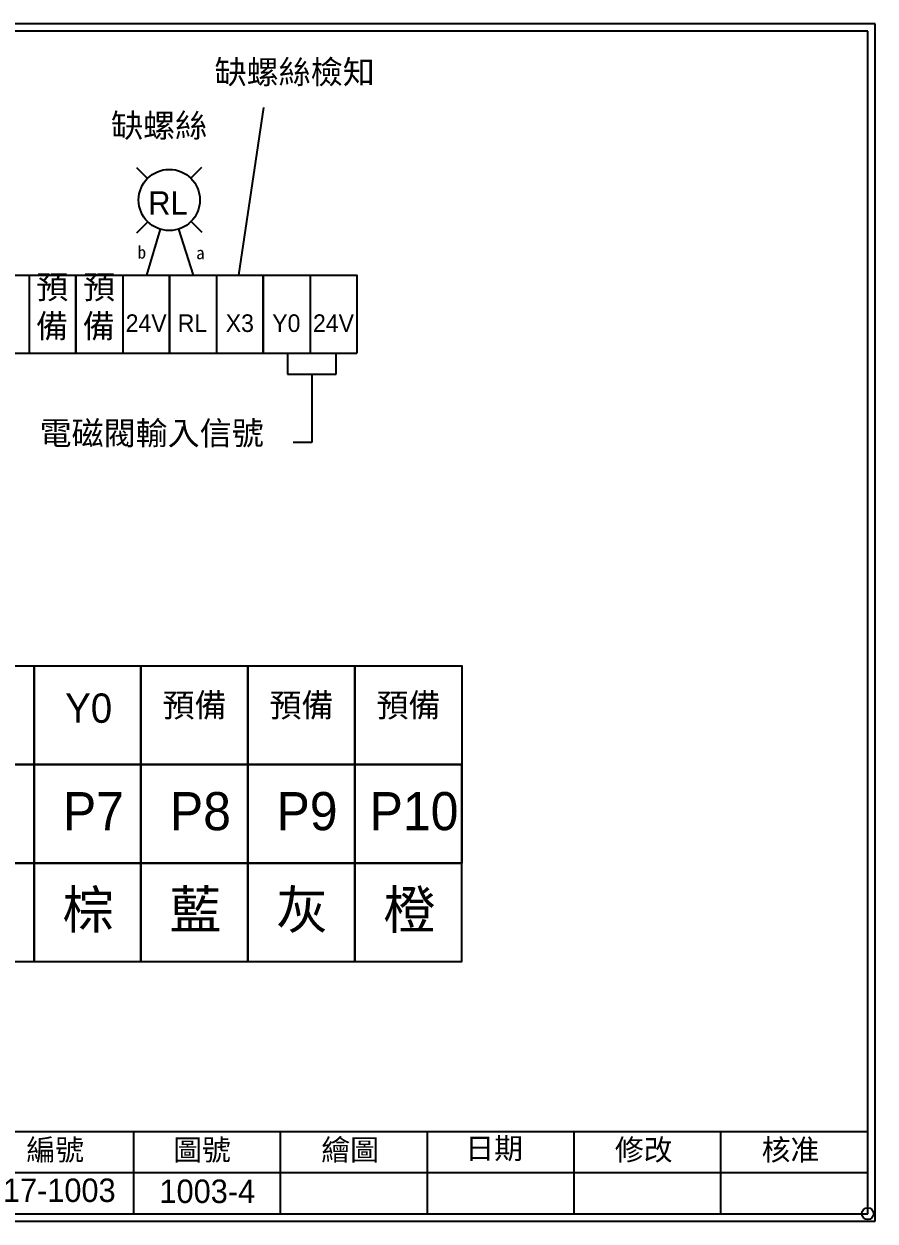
# Model space of a CAD drawing. Extents: x 275 to 562, y 265 to 469.
# Drawn here: x 416.9 to 561.9, y 264.9 to 468.9 of the extents above; entities that cross this region are included whole.
import ezdxf

# ---------------------------------------------------------------- set-up
doc = ezdxf.new("R2010")
doc.units = 0
doc.layers.get('0').update_dxf_attribs({"linetype": 'CONTINUOUS'})
doc.layers.add('圖框層', color=7, linetype='CONTINUOUS')
doc.layers.add('標尺寸層', color=3, linetype='CONTINUOUS')
doc.styles.add('CNS', font='')
doc.styles.add('STSL', font='kaiu.ttf')
doc.styles.get('CNS').set_extended_font_data('PMingLiU')

msp = doc.modelspace()

# ---------------------------------------------------------------- linework, layer by layer
at = {"color": 7}
msp.add_circle((560.65, 266.2), 1, dxfattribs=at)
at = {"layer": '圖框層', "color": 7}
for p, q in [((561.9, 468.91), (274.9, 468.91)), ((560.65, 467.66), (276.15, 467.66)), ((560.65, 266.2), (560.65, 467.66)), ((561.9, 264.95), (561.9, 468.91)), ((276.15, 280.2), (560.65, 280.2)), ((435.65, 266.2), (435.65, 280.2)), ((460.65, 266.2), (460.65, 280.2)), ((485.65, 266.2), (485.65, 280.2)), ((510.65, 266.2), (510.65, 280.2)), ((535.65, 266.2), (535.65, 280.2)), ((410.65, 273.2), (560.65, 273.2)), ((276.15, 266.2), (560.65, 266.2)), ((274.9, 264.95), (561.9, 264.95))]:
    msp.add_line(p, q, dxfattribs=at)
at = {"layer": '標尺寸層', "color": 0}
for p, q in [((453.57, 426.1), (457.78, 454.69)), ((438.07, 442.52), (436.17, 444.39)), ((445.37, 442.62), (447.25, 444.52)), ((436.15, 433.31), (438.03, 435.21)), ((447.31, 433.37), (445.41, 435.25)), ((437.88, 426.1), (440.21, 433.92)), ((445.83, 426.1), (443.3, 433.95)), ((417.83, 426.1), (417.83, 412.83)), ((433.78, 426.1), (433.78, 412.83)), ((449.73, 426.1), (449.73, 412.83)), ((465.68, 426.1), (465.68, 412.83)), ((314.14, 412.83), (473.66, 412.83)), ((461.83, 412.83), (461.83, 409.23)), ((461.83, 412.83), (461.83, 409.23)), ((470.1, 409.23), (470.1, 412.83)), ((470.1, 409.23), (470.1, 412.83)), ((461.83, 409.23), (470.1, 409.23)), ((461.83, 409.23), (470.1, 409.23)), ((465.96, 409.23), (465.96, 397.6)), ((465.96, 409.23), (465.96, 397.6)), ((465.96, 397.6), (462.8, 397.6)), ((400.46, 342.74), (418.67, 342.74)), ((418.67, 342.74), (436.88, 342.74)), ((436.88, 342.74), (455.09, 342.74)), ((455.09, 342.74), (473.3, 342.74)), ((473.3, 342.74), (491.51, 342.74))]:
    msp.add_line(p, q, dxfattribs=at)
for points in [[(409.85, 412.83), (409.85, 426.1), (425.8, 426.1), (425.8, 412.83)], [(425.8, 412.83), (425.8, 426.1), (441.76, 426.1), (441.76, 412.83)], [(441.76, 412.83), (441.76, 426.1), (457.71, 426.1), (457.71, 412.83)], [(457.71, 412.83), (457.71, 426.1), (473.66, 426.1), (473.66, 412.83)]]:
    msp.add_lwpolyline(points, dxfattribs=at)
for points in [[(400.46, 359.54), (418.67, 359.54), (418.67, 325.95), (400.46, 325.95)], [(418.67, 359.54), (436.88, 359.54), (436.88, 325.95), (418.67, 325.95)], [(436.88, 359.54), (455.09, 359.54), (455.09, 325.95), (436.88, 325.95)], [(455.09, 359.54), (473.3, 359.54), (473.3, 325.95), (455.09, 325.95)], [(473.3, 359.54), (491.51, 359.54), (491.51, 325.95), (473.3, 325.95)], [(400.46, 325.95), (418.67, 325.95), (418.67, 342.74), (400.46, 342.74)], [(418.67, 325.95), (436.88, 325.95), (436.88, 342.74), (418.67, 342.74)], [(436.88, 325.95), (455.09, 325.95), (455.09, 342.74), (436.88, 342.74)], [(455.09, 325.95), (473.3, 325.95), (473.3, 342.74), (455.09, 342.74)], [(473.3, 325.95), (491.51, 325.95), (491.51, 342.74), (473.3, 342.74)], [(400.46, 309.15), (418.67, 309.15), (418.67, 325.95), (400.46, 325.95)], [(418.67, 309.15), (436.88, 309.15), (436.88, 325.95), (418.67, 325.95)], [(436.88, 309.15), (455.09, 309.15), (455.09, 325.95), (436.88, 325.95)], [(455.09, 309.15), (473.3, 309.15), (473.3, 325.95), (455.09, 325.95)], [(473.3, 309.15), (491.51, 309.15), (491.51, 325.95), (473.3, 325.95)]]:
    msp.add_lwpolyline(points, close=True, dxfattribs=at)
msp.add_circle((441.7, 438.92), 5.22, dxfattribs=at)

# ---------------------------------------------------------------- texts
at = {"layer": '圖框層', "color": 7, "style": 'STSL'}
for s, height, p in [('b', 2.15, (436.3, 428.93)), ('a', 2.15, (446.27, 428.82)), ('繪圖', 3.6, (467.59, 275.29)), ('日期', 3.6, (492.12, 275.53)), ('編號', 3.6, (417.36, 275.28)), ('圖號', 3.6, (442.36, 275.28)), ('修改', 3.6, (517.59, 275.29)), ('核准', 3.6, (542.59, 275.29))]:
    msp.add_text(s, height=height, dxfattribs=at).set_placement(p)
at = {"layer": '標尺寸層', "color": 7, "char_height": 4, "attachment_point": 1, "style": 'CNS'}
for s, width, insert in [('缺螺絲檢知', 29.8792, (449.42, 462.72)), ('缺螺絲', 26.1279, (431.79, 453.6)), ('電磁閥輸入信號', 42.5732, (419.6, 401.19)), ('\\pt80;17-1003', 18.7487, (413.36, 272.19)), ('\\pt80;1003-4', 18.7487, (440.03, 272.02))]:
    msp.add_mtext_dynamic_manual_height_columns(s, width=width, gutter_width=32.5, heights=[0], dxfattribs=dict(at, insert=insert))
at = {"layer": '標尺寸層', "color": 0, "attachment_point": 1, "style": 'CNS'}
for s, width, heights, insert, char_height in [('\\pi3.9881;\\P\\pi0.4968;RL', 7.9762, [13.13], (437.63, 447.07), 4), ('\\pi3.9881;\\P\\pi0.49317;{\\H0.75x;24V}', 7.9762, [13.13], (433.78, 426.1), 4), ('\\pi3.9881;\\P\\pi1.3696;{\\H0.75x;RL}', 7.9762, [13.13], (441.76, 426.1), 4), ('\\pi3.9881;\\P\\pi1.5855;{\\H0.75x;X3}', 7.9762, [13.13], (449.73, 426.1), 4), ('\\pi3.9881;\\P\\pi1.5222;{\\H0.75x;Y0}', 7.9762, [13.13], (457.71, 426.1), 4), ('\\pi3.9881;\\P\\pi0.49317;{\\H0.75x;24V}', 7.9762, [13.13], (465.68, 426.1), 4), ('\\pi3.0318;Y0', 14.2831, [8.66], (420.94, 354.84), 5), ('\\pi1.4003;預備', 14.2831, [8.66], (439.15, 354.84), 4), ('\\pi1.4003;預備', 14.2831, [8.66], (457.36, 354.84), 4), ('\\pi1.4003;預備', 14.2831, [8.66], (475.57, 354.84), 4), ('\\pi2.6445;P7', 14.2831, [8.66], (420.94, 338.04), 6.5), ('\\pi2.6539;P8', 14.2831, [8.66], (439.15, 338.04), 6.5), ('\\pi2.6019;P9', 14.2831, [8.66], (457.36, 338.04), 6.5), ('\\pi0.24947;P10', 14.2831, [8.66], (475.57, 338.04), 6.5), ('\\pi2.5122;棕', 14.2831, [8.66], (420.94, 321.24), 6.5), ('\\pi2.5736;藍', 14.2831, [8.66], (439.15, 321.24), 6.5), ('\\pi2.5358;灰', 14.2831, [8.66], (457.36, 321.24), 6.5), ('\\pi2.5925;橙', 14.2831, [8.66], (475.57, 321.24), 6.5)]:
    msp.add_mtext_dynamic_manual_height_columns(s, width=width, gutter_width=32.5, heights=heights, dxfattribs=dict(at, insert=insert, char_height=char_height))
at = {"layer": '標尺寸層', "color": 0}
note = msp.add_mtext_dynamic_manual_height_columns('\\pi1.2119;預\\P\\pi1.177;備\\P\\pi3.9881;', width=7.9762, gutter_width=32.5, heights=[13.13, 0], dxfattribs=dict(at, insert=(417.83, 426.1), char_height=4, attachment_point=1, style='CNS'))
for column, words in zip(note.columns.linked_columns, ['\\pi3.9881;']):
    column.text = words
note = msp.add_mtext_dynamic_manual_height_columns('\\pi1.2119;預\\P\\pi1.177;備\\P\\pi3.9881;', width=7.9762, gutter_width=32.5, heights=[13.13, 0], dxfattribs=dict(at, insert=(425.8, 426.1), char_height=4, attachment_point=1, style='CNS'))
for column, words in zip(note.columns.linked_columns, ['\\pi3.9881;']):
    column.text = words

doc.saveas('drawing.dxf')
